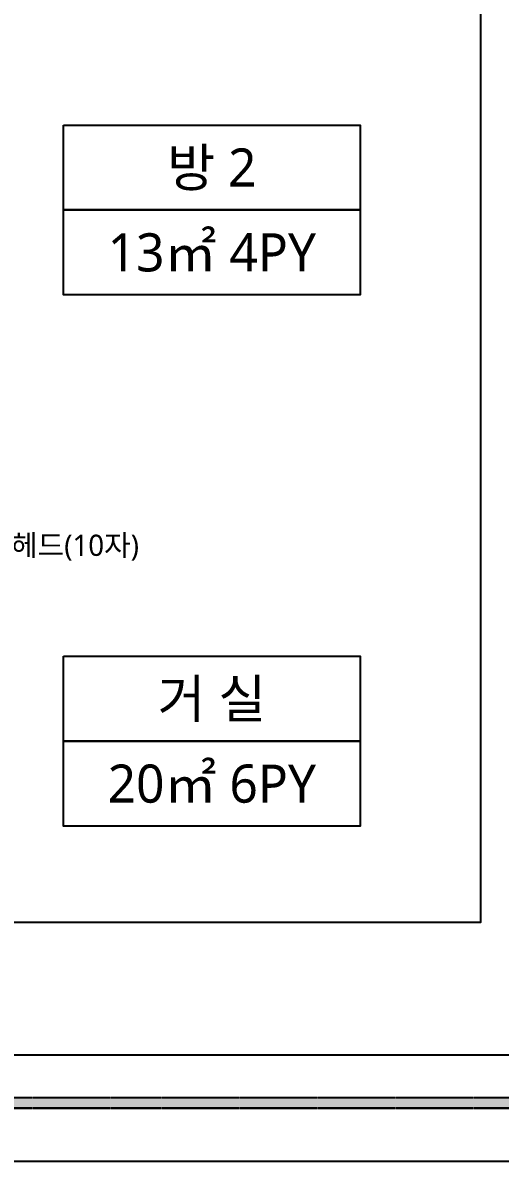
# Model space of a CAD drawing. Header units: millimetres. Extents: x 0 to 460473, y -68369 to 85219.
# Drawn here: x 233815 to 236068, y -41941 to -36575 of the extents above; entities that cross this region are included whole.
import ezdxf
from ezdxf.enums import TextEntityAlignment as Align

# ---------------------------------------------------------------- set-up
doc = ezdxf.new("R2010")
doc.units = ezdxf.units.MM
doc.header["$LTSCALE"] = 50
doc.linetypes.add('HIDDEN2', pattern=[0.1875, 0.125, -0.0625])
doc.layers.add('00', color=7, linetype='Continuous', lineweight=0)
for name, color, linetype in [('FORM(YOURNAME)-11', 1, 'Continuous'), ('hid', 8, 'HIDDEN2'), ('text', 7, 'Continuous')]:
    doc.layers.add(name, color=color, linetype=linetype)
doc.styles.add('N 맑은고딕', font='malgun.ttf')
doc.styles.add('NEW 맑은고딕', font='malgun.ttf')

# ---------------------------------------------------------------- blocks, each defined once
blk = doc.blocks.new('FORM-PLAN')
at = {"layer": 'hid'}
h = blk.add_hatch(color=256, dxfattribs=at)
h.dxf.hatch_style = 1
h.paths.add_polyline_path([(-71444, 55115), (10556, 55115), (10556, 54915), (-71444, 54915)])
h.paths.add_polyline_path([(-71444, -2085), (10556, -2085), (10556, -2285), (-71444, -2285)])
at = {"layer": 'Defpoints', "color": 158}
blk.add_line((1346, -1285), (-71444, -1285), dxfattribs=at)
blk.add_lwpolyline([(-69444, 53115), (-64, 53115), (-64, 1215), (-69444, 1215)], close=True, dxfattribs=at)
at = {"layer": 'FORM(YOURNAME)-11', "color": 250}
blk.add_lwpolyline([(-72444, -3285), (11556, -3285), (11556, 56115), (-72444, 56115)], close=True, dxfattribs=at)
at = {"layer": 'hid', "color": 158}
blk.add_lwpolyline([(-71444, -2285), (10556, -2285), (10556, 55115), (-71444, 55115)], close=True, dxfattribs=at)
at = {"layer": 'hid'}
blk.add_lwpolyline([(-71444, -2085), (10556, -2085), (10556, -2285), (-71444, -2285)], close=True, dxfattribs=at)
at = {"layer": '00', "style": 'NEW 맑은고딕'}
for tag, p in [('1', (9905, 18188)), ('2', (9905, 17544)), ('3', (9905, 16257)), ('4', (9905, 14326)), ('5', (9905, 12009)), ('6', (9905, 9757)), ('7', (9905, 7504)), ('8', (9905, 5252)), ('9', (9905, 2999)), ('10', (5655, 811)), ('11', (9905, 747)), ('12', (5655, -1441)), ('13', (9905, -1441))]:
    blk.add_attdef(tag, text='', height=520, dxfattribs=at).set_placement(p, align=Align.MIDDLE_RIGHT)
blk = doc.blocks.new('A$C12b52551')
at = {"layer": 'text'}
for points in [[(0, 800), (1400, 800), (1400, 400), (0, 400)], [(0, 400), (1400, 400), (1400, 0), (0, 0)]]:
    blk.add_lwpolyline(points, close=True, dxfattribs=at)
at = {"layer": 'text', "style": 'NEW 맑은고딕'}
for tag, p in [('공간', (700, 600)), ('현재', (700, 200))]:
    blk.add_attdef(tag, text='', height=180, dxfattribs=at).set_placement(p, align=Align.MIDDLE_CENTER)

msp = doc.modelspace()

# ---------------------------------------------------------------- block references
at = {"xscale": 0.2500000000000001, "yscale": 0.2500000000000001, "zscale": 0.2500000000000001}
msp.add_blockref('FORM-PLAN', (235991.00267181, -41120.09862638), dxfattribs=at)
at = {"layer": 'text'}
for p, values in [((234007.39901857, -37857.38510006), {'현재': '13㎡ 4PY', '공간': '방 2'}), ((234007.39901857, -40361.44622935), {'현재': '20㎡ 6PY', '공간': '거 실'})]:
    msp.add_blockref('A$C12b52551', p, dxfattribs=at).add_auto_attribs(values)

# ---------------------------------------------------------------- texts
at = {"layer": 'text', "insert": (233509.03418013, -38988.0917995), "char_height": 100, "attachment_point": 1, "style": 'N 맑은고딕'}
msp.add_mtext_dynamic_manual_height_columns('침대헤드(10자)', width=2503.2681092748, gutter_width=500, heights=[131.04619565], dxfattribs=at)

doc.saveas('drawing.dxf')
